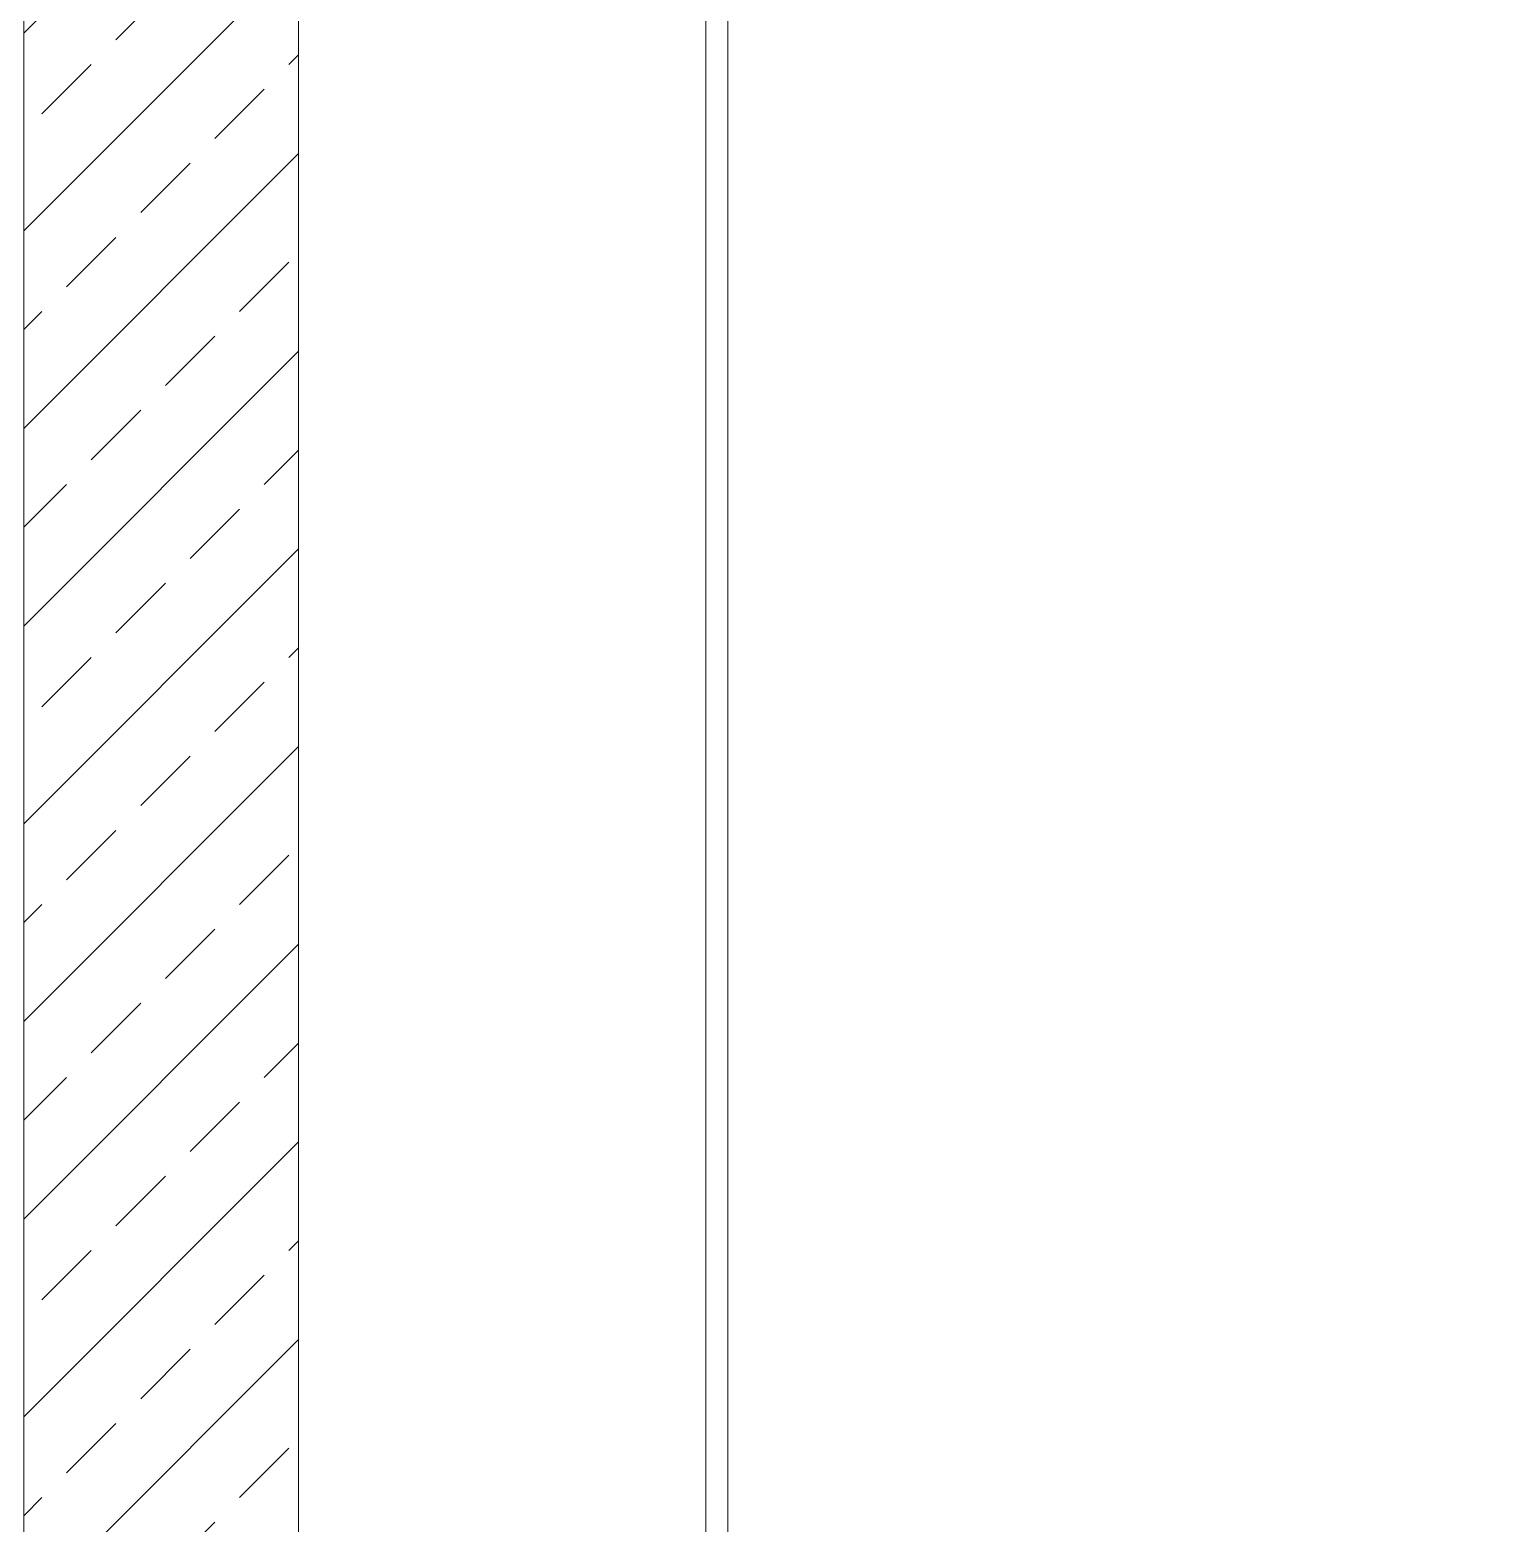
# Model space of a CAD drawing. Header units: millimetres. Extents: x 7998 to 72132, y -12523 to 5591.
# Drawn here: x 64704.6 to 64838.8, y -7609.5 to -7473.8 of the extents above; entities that cross this region are included whole.
import ezdxf

# ---------------------------------------------------------------- set-up
doc = ezdxf.new("R2010")
doc.units = ezdxf.units.MM
doc.layers.add('Xray_Column Scan', color=7, linetype='Continuous', lineweight=13, true_color=0x525252)
for name, color, linetype, lineweight in [('Xray_Concrete Arme Column', 8, 'Continuous', 35), ('Xray_Furniture Temporary', 23, 'Continuous', 15), ('Xray_Slab', 165, 'Continuous', 15)]:
    doc.layers.add(name, color=color, linetype=linetype, lineweight=lineweight)

msp = doc.modelspace()

# ---------------------------------------------------------------- hatches: boundary and pattern name
at = {"layer": 'Xray_Column Scan', "linetype": 'Continuous', "lineweight": 0}
h = msp.add_hatch(dxfattribs=at)
h.set_pattern_fill('ANSI33', color=256, scale=2)
h.set_pattern_definition([(45, (56762.645, -11105.014), (-8.980256, 8.980256), []), (45, (56771.625, -11105.014), (-8.980256, 8.980256), [6.35, -3.175])])
h.paths.add_polyline_path([(64729.02, -7339.85), (64704.04, -7339.91), (64704.04, -7349.91), (64704.04, -7625.55), (64436.02, -7625.55), (64436.02, -7339.9), (64411.02, -7339.9), (64411.02, -7349.91), (64411.02, -7625.55), (64143.02, -7625.55), (64143.02, -7339.9), (64118.02, -7339.9), (64118.02, -7650.9), (64143.02, -7650.9), (64729.02, -7650.9)])

# ---------------------------------------------------------------- linework, layer by layer
at = {"layer": 'Xray_Concrete Arme Column', "linetype": 'Continuous', "lineweight": 0}
msp.add_lwpolyline([(64118.02, -7339.9), (64143.02, -7339.9), (64143.02, -7625.55), (64411.02, -7625.55), (64411.02, -7339.9), (64436.02, -7339.9), (64436.02, -7625.55), (64704.04, -7625.55), (64704.04, -7339.91), (64729.02, -7339.91), (64729.02, -7650.9), (64118.02, -7650.9), (64118.02, -7339.9)], dxfattribs=at)
at = {"layer": 'Xray_Furniture Temporary', "linetype": 'Continuous', "lineweight": 0}
msp.add_lwpolyline([(64768.01, -7625.9), (64766.01, -7625.9), (64766.01, -7339.91), (64768.01, -7339.91)], close=True, dxfattribs=at)
at = {"layer": 'Xray_Slab', "linetype": 'Continuous', "lineweight": 0}
msp.add_lwpolyline([(65234.02, -7339.91), (64768.01, -7339.91), (64768.01, -7879.87), (65234.02, -7879.87)], close=True, dxfattribs=at)

doc.saveas('drawing.dxf')
